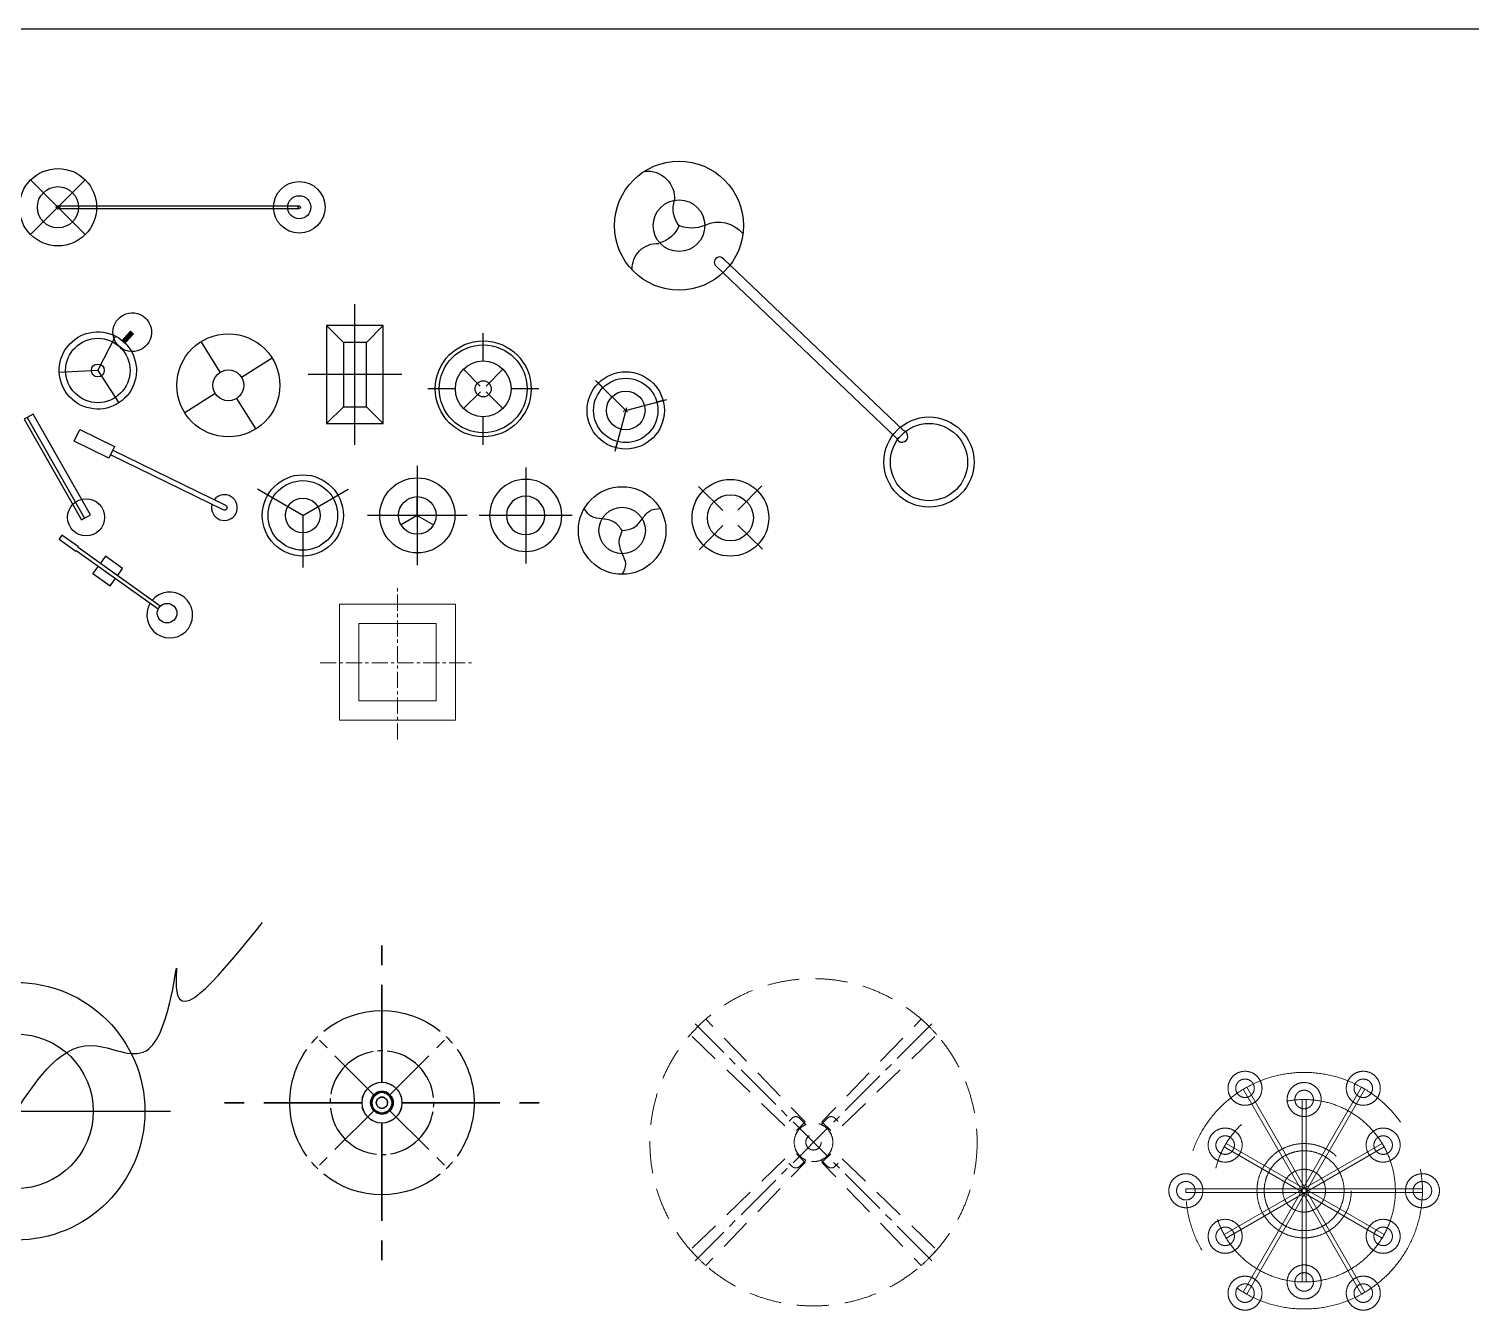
# Model space of a CAD drawing. Header units: millimetres. Extents: x 14385 to 129787, y 107826 to 186798.
# Drawn here: x 34932 to 40529, y 135050 to 140022 of the extents above; entities that cross this region are included whole.
import ezdxf

# ---------------------------------------------------------------- set-up
doc = ezdxf.new("R2010")
doc.units = ezdxf.units.MM
doc.header["$LTSCALE"] = 1000
doc.set_wipeout_variables(frame=1)
for name, pattern in [('CENTER', [50.8, 31.75, -6.35, 6.35, -6.35]), ('CENTER-1', [10, 6.25, -1.25, 1.25, -1.25]), ('CENTER2', [28.575, 19.05, -3.175, 3.175, -3.175]), ('HIDDEN2', [0.1875, 0.125, -0.0625]), ('STYLE_26', [1.6, 1, -0.2, 0.2, -0.2])]:
    doc.linetypes.add(name, pattern=pattern)
for name, color, linetype in [('FF-FURN', 51, 'Continuous'), ('FF-LIGHT', 22, 'Continuous'), ('wipess', 8, 'Continuous')]:
    doc.layers.add(name, color=color, linetype=linetype)

# ---------------------------------------------------------------- blocks, each defined once
blk = doc.blocks.new('做成ACAD TuKuai0619')
at = {"color": 57, "linetype": 'Continuous'}
for points in [[(-31.9, 50.8), (-106.2, 169.5)], [(50.8, 31.9), (169.5, 106.2)], [(-50.8, -31.9), (-169.5, -106.2)], [(31.9, -50.8), (106.2, -169.5)]]:
    blk.add_lwpolyline(points, dxfattribs=at)
at = {"linetype": 'Continuous'}
blk.add_circle((0, 0), 200, dxfattribs=at)
at = {"color": 57, "linetype": 'Continuous'}
blk.add_circle((0, 0), 60, dxfattribs=at)
blk = doc.blocks.new('做成ACAD TuKuai0608')
at = {"layer": 'FF-FURN', "color": 9, "linetype": 'Continuous'}
for p, q in [((-29.4, 28.9), (-124, 121.7)), ((121.7, 124), (28.9, 29.4)), ((-28.9, -29.4), (-121.7, -124)), ((124, -121.7), (29.4, -28.9))]:
    blk.add_line(p, q, dxfattribs=at)
at = {"layer": 'FF-FURN', "color": 2, "linetype": 'Continuous'}
for radius in [148.9, 89.3]:
    blk.add_circle((0, 0), radius, dxfattribs=at)
blk = doc.blocks.new('做成ACAD TuKuai0014')
at = {"layer": 'FF-FURN', "color": 9, "linetype": 'Continuous'}
blk.add_line((449.2, 28.6), (-0.4, 7.6), dxfattribs=at)
at = {"layer": 'FF-FURN', "color": 2, "linetype": 'Continuous'}
blk.add_lwpolyline([(450.4, 1.1), (448.6, 41), (-0.9, 20), (0.9, -20)], close=True, dxfattribs=at)
blk.add_circle((0, 0), 71.8, dxfattribs=at)
blk = doc.blocks.new('做成ACAD TuKuai0200')
at = {"linetype": 'Continuous'}
blk.add_lwpolyline([(73, 17.2, -6.115554), (30.7, -68.4, -2.779797)], format="xyb", close=True, dxfattribs=at)
at = {"color": 57, "linetype": 'Continuous', "const_width": 20}
blk.add_lwpolyline([(44.8, -22.1), (0, 0)], dxfattribs=at)
at = {"color": 57, "linetype": 'Continuous'}
blk.add_lwpolyline([(30.7, -68.4, -0.163517), (73, 17.2, -0.359738)], format="xyb", close=True, dxfattribs=at)
for points in [[(179.3, -88.5), (278.3, 24.2)], [(179.3, -88.5), (32.2, -59.2)], [(179.3, -88.5), (227.5, -230.6)]]:
    blk.add_lwpolyline(points, dxfattribs=at)
blk.add_circle((179.3, -88.5), 125, dxfattribs=at)
at = {"color": 58, "linetype": 'Continuous'}
blk.add_circle((179.3, -88.5), 25, dxfattribs=at)
blk = doc.blocks.new('做成ACAD TuKuai0199')
at = {"linetype": 'Continuous', "elevation": -508.2}
for points in [[(-798.1, 789), (-98.9, 122)], [(-825.7, 760), (-126.5, 93.1)]]:
    blk.add_lwpolyline(points, dxfattribs=at)
at = {"linetype": 'Continuous'}
for centre, radius in [((-970.2, 917.4, -508.2), 250), ((-970.2, 917.4, -508.2), 100), ((0, 0, -508.2), 175)]:
    blk.add_circle(centre, radius, dxfattribs=at)
at = {"color": 57, "linetype": 'Continuous'}
blk.add_circle((0, 0, -508.2), 150, dxfattribs=at)
at = {"linetype": 'Continuous'}
for centre, radius, start, end in [((-813.3, 775.8, -508.2), 20.1, 40.936, 231.7661), ((-104.8, 100, -508.2), 22.8, 197.606, 75.0961)]:
    blk.add_arc(centre, radius, start, end, dxfattribs=at)
at = {"color": 57, "linetype": 'Continuous', "extrusion": (0, 0, -1)}
for centre, major_axis, start_param, end_param in [((-1094.3, 1022.3, -508.2), (-1.8, 107.1), -0.066001, 1.647571), ((-887.3, 982.7, -508.2), (-1.8, 105.5), 4.062621, 5.050355), ((-1069.5, 954.6, -508.2), (-2, 106.1), 1.948646, 2.930004), ((-921.2, 1037.9, -508.2), (-2.3, 130), 2.755776, 3.54504), ((-816.4, 809.1, -508.2), (-2.2, 122.1), -0.427271, 0.90067), ((-1053.5, 750.5, -508.2), (-1.7, 98.2), -1.604739, 0.070162)]:
    blk.add_ellipse(centre, major_axis=major_axis, ratio=1, start_param=start_param, end_param=end_param, dxfattribs=at)
blk = doc.blocks.new('做成ACAD TuKuai0153')
at = {"linetype": 'Continuous'}
for points in [[(0, 600), (0, -600)], [(-600, 0), (600, 0)]]:
    blk.add_lwpolyline(points, dxfattribs=at)
for radius in [500, 300]:
    blk.add_circle((0, 0), radius, dxfattribs=at)
at = {"color": 57, "linetype": 'Continuous'}
blk.add_spline([(0, 0), (314.2, 253.8), (515.2, 242.2), (622.5, 546.4), (622.4, 472.8), (956.5, 732.9)], degree=3, dxfattribs=at)
blk = doc.blocks.new('做成ACAD TuKuai0337')
at = {"color": 57, "linetype": 'Continuous'}
for points in [[(0, 193), (0, -193)], [(0, 0), (0, 72.9)], [(193, 0), (-193, 0)]]:
    blk.add_lwpolyline(points, dxfattribs=at)
at = {"color": 58, "linetype": 'Continuous'}
for points in [[(0, 0), (-63.1, -36.4)], [(0, 0), (63.1, -36.4)]]:
    blk.add_lwpolyline(points, dxfattribs=at)
at = {"linetype": 'Continuous'}
blk.add_circle((0, 0), 145.8, dxfattribs=at)
at = {"color": 57, "linetype": 'Continuous'}
blk.add_circle((0, 0), 72.9, dxfattribs=at)
blk = doc.blocks.new('做成ACAD TuKuai0335')
at = {"color": 0, "linetype": 'Continuous'}
blk.add_circle((0, 0), 170, dxfattribs=at)
at = {"color": 55, "linetype": 'Continuous'}
blk.add_circle((0, 0), 90, dxfattribs=at)
at = {"layer": 'FF-FURN', "color": 58, "linetype": 'Continuous'}
for points in [[(0, 0), (-31.2, 32.5), (-77.9, 45), (-118.4, 53.8), (-147.2, 85)], [(0, 0), (43.7, 10.7), (77.9, 45), (105.7, 75.6), (147.2, 85)], [(0, 0), (-12.5, -43.2), (0, -90), (12.6, -129.4), (0, -170)]]:
    blk.add_spline(points, degree=3, dxfattribs=at)
blk = doc.blocks.new('做成ACAD TuKuai0334')
at = {"ltscale": 0.1}
blk.add_lwpolyline([(-561.5, 302.8), (-426.8, 236.8), (-448.8, 191.9), (-583.5, 257.9)], close=True, dxfattribs=at)
blk.add_lwpolyline([(-433.4, 223.4), (4.4, 9, -1), (-4.4, -9), (-442.2, 205.4)], format="xyb", close=True, dxfattribs=at)
blk.add_arc((0, 0), 50, 165.4474, 142.3735, dxfattribs=at)
blk = doc.blocks.new('做成ACAD TuKuai0073')
at = {"color": 59, "linetype": 'Continuous'}
for p, q in [((0, 186.2), (0, -186.2)), ((-180.6, 0), (180.6, 0))]:
    blk.add_line(p, q, dxfattribs=at)
at = {"color": 53, "linetype": 'Continuous'}
blk.add_circle((0, 0), 140, dxfattribs=at)
at = {"color": 55, "linetype": 'Continuous'}
blk.add_circle((0, 0), 74.6, dxfattribs=at)
blk = doc.blocks.new('做成ACAD TuKuai0336')
at = {"color": 9}
for q in [(-175.4, 101.3), (175.4, 101.3), (0, -202.5)]:
    blk.add_line((0, 0), q, dxfattribs=at)
at = {"color": 2}
for radius in [157.5, 67.5]:
    blk.add_circle((0, 0), radius, dxfattribs=at)
at = {"color": 9}
blk.add_circle((0, 0), 135, dxfattribs=at)
blk = doc.blocks.new('做成ACAD TuKuai0654')
at = {"linetype": 'Continuous'}
for p, q in [((-756.2, -543.8, -508.2), (-2.3, 3.1, -508.2)), ((-750.3, -551.9, -508.2), (3.6, -4.9, -508.2))]:
    blk.add_line(p, q, dxfattribs=at)
for radius in [100, 5]:
    blk.add_circle((0.7, -0.9, -508.2), radius, dxfattribs=at)
at = {"linetype": 'Continuous', "ltscale": 0.4}
for radius in [150, 7]:
    blk.add_circle((-757.2, -550.8, -508.2), radius, dxfattribs=at)
at = {"color": 57, "linetype": 'Continuous', "ltscale": 0.4}
blk.add_circle((-757.2, -550.8, -508.2), 80, dxfattribs=at)
at = {"layer": 'FF-FURN', "color": 57, "linetype": 'Continuous', "ltscale": 0.4, "elevation": -508.2}
for points in [[(-733.7, -402.6), (-780.8, -698.9)], [(-905.4, -527.2), (-609.1, -574.3)]]:
    blk.add_lwpolyline(points, dxfattribs=at)
at = {"layer": 'FF-FURN', "color": 57, "linetype": 'Continuous', "ltscale": 0.4}
blk.add_circle((0.7, -0.9, -508.2), 45, dxfattribs=at)
blk = doc.blocks.new('A$C640C06CE')
at = {"linetype": 'Continuous'}
for p, q in [((0, 610.6), (0, 534.3)), ((0, 534.3), (0, 610.6)), ((0, 458), (0, 78.3)), ((0, 78.3), (0, 458)), ((-242.9, 242.9), (-212.5, 212.5)), ((-212.5, 212.5), (-242.9, 242.9)), ((212.5, 212.5), (242.9, 242.9)), ((242.9, 242.9), (212.5, 212.5)), ((-182.2, 182.2), (-31.1, 31.1)), ((-31.1, 31.1), (-182.2, 182.2)), ((31.1, 31.1), (182.2, 182.2)), ((182.2, 182.2), (31.1, 31.1)), ((610.6, 0), (534.3, 0)), ((534.3, 0), (610.6, 0)), ((-610.6, 0), (-534.3, 0)), ((-534.3, 0), (-610.6, 0)), ((-458, 0), (-78.3, 0)), ((-78.3, 0), (-458, 0)), ((-182.2, -182.2), (-31.1, -31.1)), ((-31.1, -31.1), (-182.2, -182.2)), ((31.1, -31.1), (182.2, -182.2)), ((182.2, -182.2), (31.1, -31.1)), ((78.3, 0), (458, 0)), ((458, 0), (78.3, 0)), ((0, -78.3), (0, -458)), ((0, -458), (0, -78.3)), ((-242.9, -242.9), (-212.5, -212.5)), ((-212.5, -212.5), (-242.9, -242.9)), ((212.5, -212.5), (242.9, -242.9)), ((242.9, -242.9), (212.5, -212.5)), ((0, -534.3), (0, -610.6)), ((0, -610.6), (0, -534.3))]:
    blk.add_line(p, q, dxfattribs=at)
at = {"linetype": 'Continuous', "extrusion": (0, 0, -1)}
for major_axis, start_param, end_param in [((-357.7, 0), 0.888621, 2.252972), ((349.2, 77.9), 4.06277, 4.162216), ((349.2, 77.9), 4.06277, 4.162216), ((-349.2, 77.9), 2.120969, 2.220415), ((-349.2, 77.9), 2.120969, 2.220415), ((-357.7, 1.2), -0.003333, 0.613772), ((357.7, 1.2), -0.613772, 0.003333), ((78.3, 0), 0.000513, 6.283698), ((78.3, 1), 3.385592, 4.494095), ((-78.3, 1), 1.78909, 2.897593), ((-39.1, 0.4), 3.131185, 9.41437), ((39.1, 0.4), 3.382419, 4.490922), ((-39.1, 0.4), 1.792263, 2.900766), ((357.7, 1.2), 2.52782, 3.144925), ((-78.3, 1), -1.352502, -0.243999), ((-39.1, 0.4), -1.349329, -0.240826), ((39.1, 0.4), 0.240826, 1.349329), ((78.3, 1), 0.243999, 1.352502), ((-357.7, 1.2), 3.13826, 3.755365), ((-349.2, 77.9), -1.020623, -0.921177), ((-349.2, 77.9), -1.020623, -0.921177), ((-357.7, 0), 4.030214, 5.394564), ((349.2, 77.9), 0.921177, 1.020623), ((349.2, 77.9), 0.921177, 1.020623)]:
    blk.add_ellipse((0, 0), major_axis=major_axis, ratio=1, start_param=start_param, end_param=end_param, dxfattribs=at)
at = {"linetype": 'Continuous'}
for major_axis, start_param, end_param in [((-141.1, 143.5), -0.608759, 0.008346), ((-145.8, 138.7), -0.825662, -0.726216), ((-145.8, 138.7), -0.825662, -0.726216), ((-142.5, 142), 4.028499, 5.392849), ((-144.3, 140.2), -0.014456, 0.602649), ((-171.4, 105.5), 0.467757, 0.567203), ((-171.4, 105.5), 0.467757, 0.567203), ((-32.1, 30.1), 3.109878, 9.393063), ((-32.1, 30.1), 0.2, 1.308503), ((-14.8, 16.2), 3.186593, 9.469778), ((-31, 31.2), -1.336602, -0.228099), ((-15.1, 16), 0.25847, 1.366973), ((-16.1, 15), -1.374959, -0.266456), ((-15.1, 16), 3.400063, 4.508566), ((-32.1, 30.1), 3.341592, 4.450095), ((-171.4, 105.5), 3.609349, 3.708795), ((-171.4, 105.5), 3.609349, 3.708795), ((-142.5, 142), 0.886906, 2.251257), ((-31, 31.2), 1.804991, 2.913494), ((-16.1, 15), 1.766633, 2.875136), ((-144.3, 140.2), 3.127137, 3.744242), ((-141.1, 143.5), 2.532833, 3.149938), ((-145.8, 138.7), 2.315931, 2.415377), ((-145.8, 138.7), 2.315931, 2.415377)]:
    blk.add_ellipse((0, 0), major_axis=major_axis, ratio=1, start_param=start_param, end_param=end_param, dxfattribs=at)
blk = doc.blocks.new('灯')
at = {"linetype": 'Continuous'}
for p, q in [((-418.3, 310.3), (-429.3, 294.8)), ((-429.3, 294.8), (-364.7, 248.6)), ((-353.7, 264.2), (-418.3, 310.3)), ((-364.7, 248.6), (-362.9, 251.2)), ((-362.9, 251.2), (-45, 24.3)), ((-355.5, 261.6), (-353.7, 264.2)), ((-37.7, 34.7), (-355.5, 261.6)), ((-249.9, 229.1), (-270.2, 200.7)), ((-182.8, 181.2), (-249.9, 229.1)), ((-277.6, 190.4), (-297.9, 161.9)), ((-203, 152.7), (-182.8, 181.2)), ((-297.9, 161.9), (-230.7, 114)), ((-230.7, 114), (-210.4, 142.4))]:
    blk.add_line(p, q, dxfattribs=at)
blk.add_circle((-10.3, 7.4), 38.1, dxfattribs=at)
blk.add_arc((0, 0), 88.9, 148.5766, 140.3846, dxfattribs=at)
blk = doc.blocks.new('A$C468A533A')
at = {"linetype": 'Continuous'}
blk.add_blockref('灯', (68.5, -56.7), dxfattribs=at)
blk = doc.blocks.new('A$C07C91D61')
at = {"color": 8, "linetype": 'CENTER2', "lineweight": 5, "ltscale": 0.01}
for p, q in [((480.8, 438.4), (-438.4, -480.8)), ((480.8, -480.8), (-438.4, 438.4))]:
    blk.add_line(p, q, dxfattribs=at)
at = {"linetype": 'HIDDEN2', "lineweight": 9, "flags": 128}
for points in [[(-456.8, 396.7, -0.016746), (-427.8, 427.8, -0.016746), (-396.7, 456.8), (-11.5, 57.8), (-57.8, 11.5)], [(499.3, 396.7, 0.016746), (470.2, 427.8, 0.016746), (439.2, 456.8), (54, 57.8), (100.3, 11.5)], [(-61.9, 72.5, -0.414214), (-33.6, 72.5), (-8.7, 47.6, 0.094132), (-31.8, 31.8, 0.094132), (-47.6, 8.7), (-72.5, 33.6, -0.414214), (-72.5, 61.9), (-67.2, 67.2), (-61.9, 72.5)], [(104.3, 72.5, 0.414214), (76, 72.5), (51.1, 47.6, -0.094132), (74.2, 31.8, -0.094132), (90, 8.7), (114.9, 33.6, 0.414214), (114.9, 61.9), (109.6, 67.2), (104.3, 72.5)], [(-456.8, -439.2, 0.016746), (-427.8, -470.2, 0.016746), (-396.7, -499.3), (-11.5, -100.2), (-57.8, -53.9)], [(-61.9, -114.9, 0.414214), (-33.6, -114.9), (-8.7, -90, -0.094132), (-31.8, -74.2, -0.094132), (-47.6, -51.1), (-72.5, -76, 0.414214), (-72.5, -104.3), (-67.2, -109.6), (-61.9, -114.9)], [(104.3, -114.9, -0.414214), (76, -114.9), (51.1, -90, 0.094132), (74.2, -74.2, 0.094132), (90, -51.1), (114.9, -76, -0.414214), (114.9, -104.3), (109.6, -109.6), (104.3, -114.9)], [(499.3, -439.2, -0.016746), (470.2, -470.2, -0.016746), (439.2, -499.3), (54, -100.2), (100.3, -53.9)]]:
    blk.add_lwpolyline(points, format="xyb", close=True, dxfattribs=at)
at = {"color": 8, "linetype": 'HIDDEN2', "lineweight": 5}
blk.add_circle((21.2, -21.2), 635, dxfattribs=at)
at = {"linetype": 'HIDDEN2', "lineweight": 9}
for radius in [75, 30]:
    blk.add_circle((21.2, -21.2), radius, dxfattribs=at)
blk = doc.blocks.new('A$C091E4B7F')
blk.add_wipeout([(-225, 205.7), (-225, -244.3), (225, -244.3), (225, 205.7)]).dxf.layer = 'wipess'
at = {"color": 55, "linetype": 'CENTER-1', "lineweight": 5, "ltscale": 0.01}
for p, q in [((0, -319.3), (0, 280.7)), ((-300, -21.2), (300, -21.2))]:
    blk.add_line(p, q, dxfattribs=at)
at = {"linetype": 'Continuous', "lineweight": 9}
blk.add_lwpolyline([(-225, 205.7), (225, 205.7), (225, -244.3), (-225, -244.3)], close=True, dxfattribs=at)
at = {"color": 55, "linetype": 'Continuous', "lineweight": 9}
blk.add_lwpolyline([(-150, 130.7), (150, 130.7), (150, -169.3), (-150, -169.3)], close=True, dxfattribs=at)
blk = doc.blocks.new('\\M+1834F\\M+1838B\\M+1815B\\M+18376-190')
at = {"linetype": 'STYLE_26', "lineweight": 5}
for p, q in [((-574.4, 6792.6), (-561.4, 6800.1)), ((-574.4, 6005.1), (-115.4, 6800.1)), ((-115.4, 5997.6), (-574.4, 6792.6)), ((-561.4, 6800.1), (-102.4, 6005.1)), ((-102.4, 6792.6), (-561.4, 5997.6)), ((-115.4, 6800.1), (-102.4, 6792.6)), ((-345.9, 6752.8), (-330.9, 6752.8)), ((-345.9, 6044.8), (-345.9, 6752.8)), ((-330.9, 6752.8), (-330.9, 6044.8)), ((-648.7, 6228.3), (-35.5, 6582.3)), ((-648.7, 6569.3), (-641.2, 6582.3)), ((-35.5, 6215.3), (-648.7, 6569.3)), ((-641.2, 6582.3), (-28, 6228.3)), ((-28, 6569.3), (-641.2, 6215.3)), ((-35.5, 6582.3), (-28, 6569.3)), ((-797.4, 6391.3), (-797.4, 6406.3)), ((-797.4, 6406.3), (120.6, 6406.3)), ((120.6, 6391.3), (-797.4, 6391.3)), ((120.6, 6406.3), (120.6, 6391.3)), ((-641.2, 6215.3), (-648.7, 6228.3)), ((-28, 6228.3), (-35.5, 6215.3)), ((-561.4, 5997.6), (-574.4, 6005.1)), ((-330.9, 6044.8), (-345.9, 6044.8)), ((-102.4, 6005.1), (-115.4, 5997.6))]:
    blk.add_line(p, q, dxfattribs=at)
at = {"color": 8, "linetype": 'STYLE_26', "lineweight": 5}
for radius in [459, 354]:
    blk.add_circle((-338.4, 6398.8), radius, dxfattribs=at)
at = {"linetype": 'STYLE_26', "lineweight": 5}
for centre, radius in [((-567.9, 6796.3), 66), ((-567.9, 6796.3), 36), ((-108.9, 6796.3), 66), ((-108.9, 6796.3), 36), ((-338.4, 6752.8), 66), ((-338.4, 6752.8), 36), ((-644.9, 6575.8), 66), ((-644.9, 6575.8), 36), ((-31.8, 6575.8), 66), ((-31.8, 6575.8), 36), ((-338.4, 6398.8), 183), ((-338.4, 6398.8), 155), ((-797.4, 6398.8), 66), ((-338.4, 6398.8), 83), ((120.6, 6398.8), 66), ((-797.4, 6398.8), 36), ((120.6, 6398.8), 36), ((-644.9, 6221.8), 66), ((-31.8, 6221.8), 66), ((-644.9, 6221.8), 36), ((-31.8, 6221.8), 36), ((-338.4, 6044.8), 66), ((-567.9, 6001.3), 66), ((-338.4, 6044.8), 36), ((-108.9, 6001.3), 66), ((-567.9, 6001.3), 36), ((-108.9, 6001.3), 36)]:
    blk.add_circle(centre, radius, dxfattribs=at)

msp = doc.modelspace()

# ---------------------------------------------------------------- linework, layer by layer
at = {"color": 1}
msp.add_line((18573.3, 140021.6), (80368.9, 140021.6), dxfattribs=at)
at = {"layer": 'FF-FURN', "linetype": 'CENTER'}
for p, q in [((36197.3, 138407.3), (36197.3, 138952.8)), ((36378.9, 138680), (36015.8, 138680))]:
    msp.add_line(p, q, dxfattribs=at)
at = {"layer": 'FF-FURN', "linetype": 'Continuous'}
for p, q in [((36152.3, 138805), (36087.3, 138870)), ((36242.3, 138805), (36307.3, 138870)), ((36695.1, 138732.8, 0), (36695.1, 138840.9, 0)), ((36683.9, 138635.7, 0), (36618.5, 138701.1, 0)), ((36706.3, 138635.7, 0), (36771.6, 138700.9, 0)), ((36587, 138624.5, 0), (36479.9, 138624.5, 0)), ((36684, 138613.6, 0), (36618.5, 138548.2, 0)), ((36706.1, 138613.5, 0), (36771.4, 138548.2, 0)), ((36910.4, 138624.5, 0), (36803.2, 138624.5, 0)), ((36152.3, 138555), (36087.3, 138490)), ((36242.3, 138555), (36307.3, 138490)), ((36695.1, 138408, 0), (36695.1, 138516.6, 0))]:
    msp.add_line(p, q, dxfattribs=at)
for points in [[(36307.3, 138490), (36307.3, 138870), (36087.3, 138870), (36087.3, 138490)], [(36242.3, 138555), (36242.3, 138805), (36152.3, 138805), (36152.3, 138555)]]:
    msp.add_lwpolyline(points, close=True, dxfattribs=at)
for points in [[(37255.2, 138533.9), (37131.4, 138657.7)], [(37250.7, 138550.6), (37205.4, 138381.6)], [(37238.5, 138538.4), (37407.5, 138583.7)]]:
    msp.add_lwpolyline(points, dxfattribs=at)
at = {"layer": 'FF-FURN', "linetype": 'ByBlock', "const_width": 5}
for points in [[(37159.7, 138629.4), (37138.5, 138650.6)], [(37368.9, 138573.3), (37397.8, 138581.1)], [(37215.8, 138420.2), (37208, 138391.3)]]:
    msp.add_lwpolyline(points, dxfattribs=at)
at = {"layer": 'FF-FURN', "linetype": 'Continuous'}
for centre, radius in [((36695.1, 138624.7, 0), 186.1), ((36695.1, 138624.7, 0), 170.5), ((36695.1, 138624.7, 0), 108.1), ((36695.1, 138624.7, 0), 31.3), ((37248.1, 138541), 150), ((37248.1, 138541), 125), ((37248.1, 138541), 75)]:
    msp.add_circle(centre, radius, dxfattribs=at)

# ---------------------------------------------------------------- block references
for name, p, rotation in [('做成ACAD TuKuai0654', (35981.2, 139330.4, 508.2), 324.0391532129758), ('做成ACAD TuKuai0200', (35333.2, 138844.7), 254.3276710697342), ('做成ACAD TuKuai0014', (35153.9, 138126.1), 116.966907757054)]:
    msp.add_blockref(name, p, dxfattribs=dict(at, rotation=rotation))
for name, p in [('做成ACAD TuKuai0199', (38425.1, 138340.5, 508.2)), ('做成ACAD TuKuai0619', (35706.2, 138638.3)), ('做成ACAD TuKuai0334', (35690.9, 138163.8)), ('做成ACAD TuKuai0337', (36439.3, 138133.5)), ('做成ACAD TuKuai0336', (35995.1, 138133.5)), ('做成ACAD TuKuai0608', (37654.3, 138124.2)), ('做成ACAD TuKuai0335', (37234.3, 138075))]:
    msp.add_blockref(name, p, dxfattribs=at)
at = {"layer": 'FF-FURN', "linetype": 'Continuous', "xscale": -1}
msp.add_blockref('做成ACAD TuKuai0073', (36860, 138133.5), dxfattribs=at)
at = {"layer": 'FF-FURN'}
for name, p in [('A$C468A533A', (35410.1, 137803.5)), ('A$C091E4B7F', (36362.4, 137583.2))]:
    msp.add_blockref(name, p, dxfattribs=at)
at = {"layer": 'FF-LIGHT'}
for name, p in [('做成ACAD TuKuai0153', (34882, 135821.3)), ('A$C640C06CE', (36302.1, 135854.6)), ('A$C07C91D61', (37955.7, 135722.2)), ('\\M+1834F\\M+1838B\\M+1815B\\M+18376-190', (40219.3, 129114.3))]:
    msp.add_blockref(name, p, dxfattribs=at)

doc.saveas('drawing.dxf')
